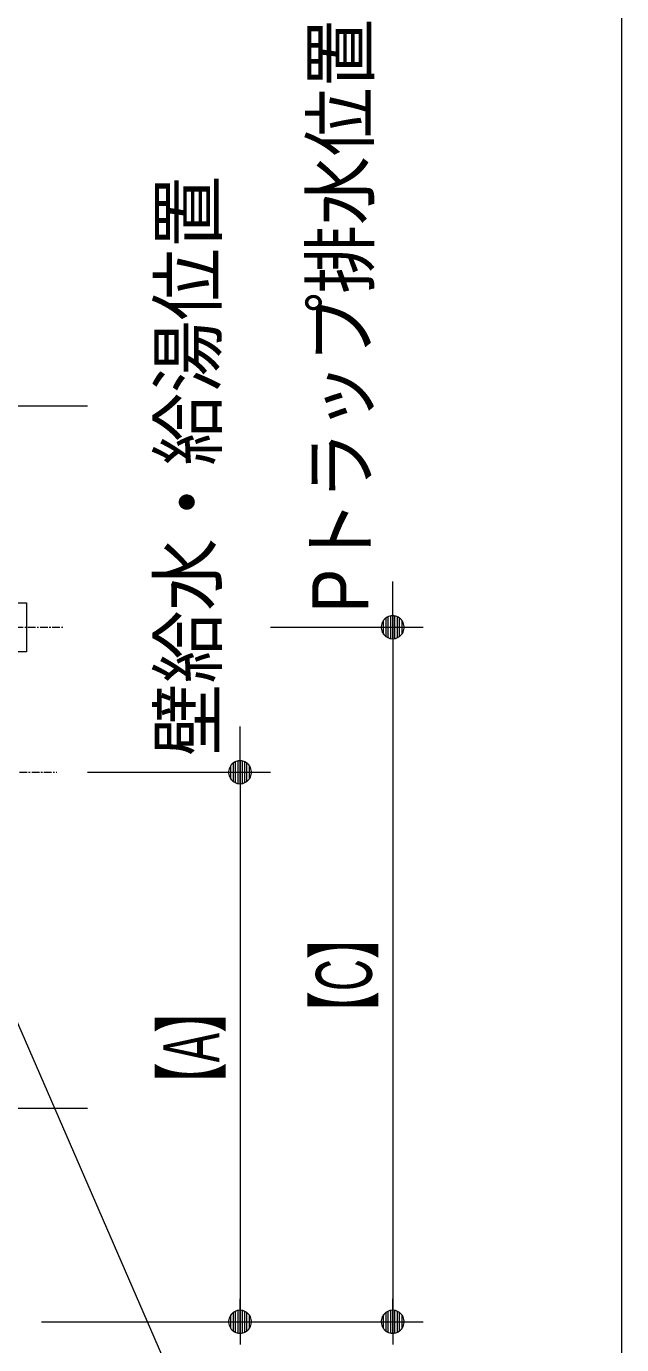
# Model space of a CAD drawing. Units: millimetres, scale not verified. Extents: x -6062 to 6062, y -3045 to 3045.
# Drawn here: x -3408 to -3018, y -2035 to -1171 of the extents above; entities that cross this region are included whole.
import ezdxf
from ezdxf.enums import TextEntityAlignment as Align

# ---------------------------------------------------------------- set-up
doc = ezdxf.new("R2010")
doc.units = ezdxf.units.MM
doc.header["$LTSCALE"] = 20
doc.linetypes.add('CHAIN1', pattern=[8, 5, -1, 1, -1])
for name, color, linetype, lineweight in [('0-0_1図面枠', 7, 'Continuous', 9), ('0-1_2寸法-1', 7, 'Continuous', 9), ('0-2_0', 7, 'Continuous', 9), ('0-3_2寸法-2', 7, 'Continuous', 9), ('0-4_2寸法-3', 7, 'Continuous', 9), ('0-5_5ボウル・キャビネット', 7, 'Continuous', 9), ('0-7_4給排水', 7, 'Continuous', 9)]:
    doc.layers.add(name, color=color, linetype=linetype, lineweight=lineweight)
doc.styles.add('ＭＳ Ｐゴシック', font='')
doc.styles.get('ＭＳ Ｐゴシック').set_extended_font_data('MS PGothic')

# ---------------------------------------------------------------- blocks, each defined once
blk = doc.blocks.new('_Dot')
at = {"layer": '0-2_0'}
for p, q in [((-10, 0), (-20, 0)), ((9.78, 2), (-9.78, 2)), ((7.99, 6), (-7.99, 6)), ((9.16, -3.98), (-9.16, -3.98)), ((6, -7.98), (-6, -7.98))]:
    blk.add_line(p, q, dxfattribs=at)
for points in [[(10, 0), (9.92, 1.25), (9.69, 2.49), (9.3, 3.68), (8.76, 4.82), (8.09, 5.88), (7.29, 6.85), (6.37, 7.71), (5.36, 8.44), (4.26, 9.05), (3.09, 9.51), (1.87, 9.82), (0.63, 9.98), (-0.63, 9.98), (-1.87, 9.82), (-3.09, 9.51), (-4.26, 9.05), (-5.36, 8.44), (-6.37, 7.71), (-7.29, 6.85), (-8.09, 5.88), (-8.76, 4.82), (-9.3, 3.68), (-9.69, 2.49), (-9.92, 1.25), (-10, 0), (0, 0)], [(-10, 0), (-9.92, -1.25), (-9.69, -2.49), (-9.3, -3.68), (-8.76, -4.82), (-8.09, -5.88), (-7.29, -6.85), (-6.37, -7.71), (-5.36, -8.44), (-4.26, -9.05), (-3.09, -9.51), (-1.87, -9.82), (-0.63, -9.98), (0.63, -9.98), (1.87, -9.82), (3.09, -9.51), (4.26, -9.05), (5.36, -8.44), (6.37, -7.71), (7.29, -6.85), (8.09, -5.88), (8.76, -4.82), (9.3, -3.68), (9.69, -2.49), (9.92, -1.25), (10, 0), (0, 0)]]:
    blk.add_lwpolyline(points, close=True, dxfattribs=at)
blk = doc.blocks.new('グループ-18')
at = {"layer": '0-7_4給排水'}
blk.add_line((-33280, -31790), (-33280, -30810), dxfattribs=at)
at = {"layer": '0-7_4給排水', "linetype": 'CHAIN1'}
blk.add_line((-35900, -31300), (-31900, -31300), dxfattribs=at)
at = {"layer": '0-7_4給排水'}
for points in [[(-33120, -30650), (-33000, -30650), (-33000, -31950), (-33120, -31950)], [(-35400, -30980), (-32400, -30980), (-32400, -31620), (-35400, -31620)]]:
    blk.add_lwpolyline(points, dxfattribs=at)
for centre, start, end in [((-33120, -30810), 90, 180), ((-33120, -31790), 180, 270)]:
    blk.add_arc(centre, 160, start, end, dxfattribs=at)
blk = doc.blocks.new('グループ-19')
at = {"layer": '0-7_4給排水'}
blk.add_blockref('グループ-18', (0, 0), dxfattribs=at)
blk = doc.blocks.new('止水栓_側面')
at = {"layer": '0-7_4給排水', "linetype": 'CHAIN1'}
blk.add_line((-3010, 0), (1000, 0), dxfattribs=at)
at = {"layer": '0-7_4給排水'}
blk.add_lwpolyline([(-900, 1200), (-900, 600), (-1200, 600), (-1200, 1200)], dxfattribs=at)
for points in [[(-1950, 660), (-1850, 660), (-1850, 300), (-1950, 300)], [(-1330, 600), (-770, 600), (-770, 360), (-1330, 360)], [(-200, 600), (0, 600), (0, -600), (-200, -600)], [(-1250, 360), (-850, 360), (-850, 298), (-1250, 298)], [(-1450, -300), (-2010, -300), (-2010, 300), (-1450, 300)], [(-1450, 240), (-1430, 240), (-1430, -240), (-1450, -240)], [(-1430, 298), (-200, 298), (-200, -298), (-1430, -298)]]:
    blk.add_lwpolyline(points, close=True, dxfattribs=at)
blk = doc.blocks.new('グループ-22')
at = {"layer": '0-7_4給排水', "linetype": 'CHAIN1'}
for p, q in [((-34000, -27000), (-34000, -20200)), ((-34031.1, -30627.4), (-34018.9, -30178.2))]:
    blk.add_line(p, q, dxfattribs=at)
at = {"layer": '0-7_4給排水'}
for p, q in [((-33700, -20946.8), (-33700, -21200)), ((-34300, -21120), (-34300, -21200)), ((-33650, -23320), (-34350, -23320))]:
    blk.add_line(p, q, dxfattribs=at)
for points in [[(-35500, -20660), (-35500, -20860), (-34350, -20860), (-34350, -21120), (-34000, -21120), (-33650.1, -20918), (-33650, -20600), (-34350, -20600), (-34350, -20660)], [(-34350, -26520), (-33650, -26520), (-33650, -21200), (-34350, -21200), (-34350, -21685.7), (-36726.1, -21685.7), (-36785.2, -21688.6), (-36843.8, -21697.4), (-36901.2, -21711.8), (-36956.9, -21731.9), (-37019.3, -21762.2), (-37077.8, -21799.6), (-37133.2, -21845), (-37184, -21898), (-37185.7, -21900), (-37653.2, -22457.2), (-37346.8, -22714.3), (-36879.3, -22157.2), (-36862.9, -22139.8), (-36844.5, -22124.6), (-36824.5, -22111.6), (-36803, -22101.1), (-36784.5, -22094.4), (-36765.3, -22089.6), (-36745.8, -22086.7), (-36726.1, -22085.7), (-34350, -22085.7)], [(-33520, -26600), (-34480, -26600), (-34480, -26520), (-33520, -26520)]]:
    blk.add_lwpolyline(points, close=True, dxfattribs=at)
for points in [[(-34350, -20860), (-34349.9, -20859.5), (-34349.5, -20858.1), (-34348.8, -20855.8), (-34348, -20852.6), (-34346.9, -20848.5), (-34345.7, -20843.6), (-34344.3, -20837.9), (-34342.9, -20831.4), (-34341.5, -20824.2), (-34340.1, -20816.4), (-34338.8, -20808), (-34337.7, -20799.1), (-34336.7, -20789.7), (-34336, -20780), (-34335.6, -20770.1), (-34335.4, -20760), (-34335.5, -20750.3), (-34336, -20740.7), (-34336.6, -20731.3), (-34337.5, -20722.2), (-34338.6, -20713.4), (-34339.9, -20705.1), (-34341.2, -20697.2), (-34342.7, -20689.9), (-34344.1, -20683.3), (-34345.4, -20677.4), (-34346.7, -20672.2), (-34347.8, -20667.9), (-34348.7, -20664.5), (-34349.4, -20662), (-34349.9, -20660.5), (-34350, -20660)], [(-34350, -22085.7), (-34349.4, -22084.7), (-34347.8, -22081.8), (-34345.1, -22076.9), (-34341.4, -22070.3), (-34337, -22061.9), (-34331.9, -22051.9), (-34326.3, -22040.5), (-34320.4, -22027.6), (-34314.3, -22013.5), (-34308.4, -21998.1), (-34302.8, -21981.6), (-34297.7, -21964.1), (-34293.4, -21945.6), (-34290.1, -21926.4), (-34288, -21906.6), (-34287.2, -21886.6), (-34287.9, -21866.6), (-34289.8, -21846.8), (-34293, -21827.6), (-34297.2, -21809.2), (-34302.2, -21791.7), (-34307.8, -21775.2), (-34313.7, -21759.7), (-34319.7, -21745.4), (-34325.6, -21732.4), (-34331.2, -21720.7), (-34336.5, -21710.5), (-34341, -21701.8), (-34344.8, -21694.9), (-34347.7, -21689.9), (-34349.4, -21686.8), (-34350, -21685.7)]]:
    blk.add_lwpolyline(points, dxfattribs=at)
at = {"layer": '0-7_4給排水', "linetype": 'CHAIN1'}
for points in [[(-34000, -28791), (-34000, -28633.8), (-34000, -28205.6), (-34000, -26600)], [(-34050, -32600), (-34050, -32171.8), (-34050, -32014.6)]]:
    blk.add_lwpolyline(points, dxfattribs=at)
for centre, start, end in [((-84960, -28791), 358.44012, 0), ((16910, -32014.6), 178.44012, 180)]:
    blk.add_arc(centre, 50960, start, end, dxfattribs=at)
at = {"layer": '0-7_4給排水'}
blk.add_blockref('止水栓_側面', (-33000, -33200), dxfattribs=at)

msp = doc.modelspace()

# ---------------------------------------------------------------- linework, layer by layer
at = {"layer": '0-0_1図面枠'}
msp.add_line((-3017.5, 1750), (-3017.5, -2420), dxfattribs=at)
at = {"layer": '0-1_2寸法-1'}
for p, q in [((-3247.5, -1565), (-3147.5, -1565)), ((-3167.5, -1580.01), (-3167.5, -2004.99)), ((-3367.5, -1660), (-3247.5, -1660)), ((-3267.5, -1675.01), (-3267.5, -2004.99)), ((-3397.5, -2020), (-3247.5, -2020)), ((-3247.5, -2020), (-3147.5, -2020))]:
    msp.add_line(p, q, dxfattribs=at)
at = {"layer": '0-3_2寸法-2'}
for p, q in [((-3167.5, -1549.99), (-3167.5, -1534.99)), ((-3247.5, -1565), (-3147.5, -1565)), ((-3167.5, -1565), (-3167.5, -2020)), ((-3267.5, -1644.99), (-3267.5, -1629.99)), ((-3367.5, -1660), (-3247.5, -1660)), ((-3267.5, -1660), (-3267.5, -2020)), ((-3397.5, -2020), (-3247.5, -2020)), ((-3247.5, -2020), (-3147.5, -2020))]:
    msp.add_line(p, q, dxfattribs=at)
at = {"layer": '0-4_2寸法-3'}
msp.add_lwpolyline([(-3602.79, -2420), (-3154.6, -2420), (-3478.25, -1674.9)], dxfattribs=at)
at = {"layer": '0-5_5ボウル・キャビネット', "linetype": 'CHAIN1'}
for p, q in [((-3467.5, -1420), (-3367.5, -1420)), ((-3467.5, -1880), (-3367.5, -1880))]:
    msp.add_line(p, q, dxfattribs=at)

# ---------------------------------------------------------------- block references
at = {"layer": '0-1_2寸法-1', "xscale": 0.7503418, "yscale": 0.7503418}
for p, rotation in [((-3167.5, -1565), 90), ((-3267.5, -1660), 90), ((-3267.5, -2020), 270), ((-3167.5, -2020), 270)]:
    msp.add_blockref('_Dot', p, dxfattribs=dict(at, rotation=rotation))
at = {"layer": '0-3_2寸法-2', "xscale": 0.7503418, "yscale": 0.7503418}
for p, rotation in [((-3167.5, -1565), 270), ((-3267.5, -1660), 270), ((-3267.5, -2020), 90), ((-3167.5, -2020), 90)]:
    msp.add_blockref('_Dot', p, dxfattribs=dict(at, rotation=rotation))
at = {"layer": '0-7_4給排水', "xscale": 0.05, "yscale": 0.05}
for name in ['グループ-22', 'グループ-19']:
    msp.add_blockref(name, (-1787.5, 0), dxfattribs=at)

# ---------------------------------------------------------------- texts
at = {"layer": '0-1_2寸法-1', "style": 'ＭＳ Ｐゴシック', "width": 0.6}
for s, p in [('【C】', (-3170.13, -1833.33)), ('【A】', (-3270.13, -1880.05))]:
    msp.add_text(s, height=36.69, rotation=90, dxfattribs=at).set_placement(p, align=Align.BOTTOM_LEFT)
at = {"layer": '0-3_2寸法-2', "style": 'ＭＳ Ｐゴシック'}
for s, width, p in [('Pトラップ排水位置', 0.9, (-3172.48, -1555.42)), ('壁給水・給湯位置', 0.95, (-3272.38, -1649.36))]:
    msp.add_text(s, height=36.69, rotation=90, dxfattribs=dict(at, width=width)).set_placement(p, align=Align.BOTTOM_LEFT)

doc.saveas('drawing.dxf')
